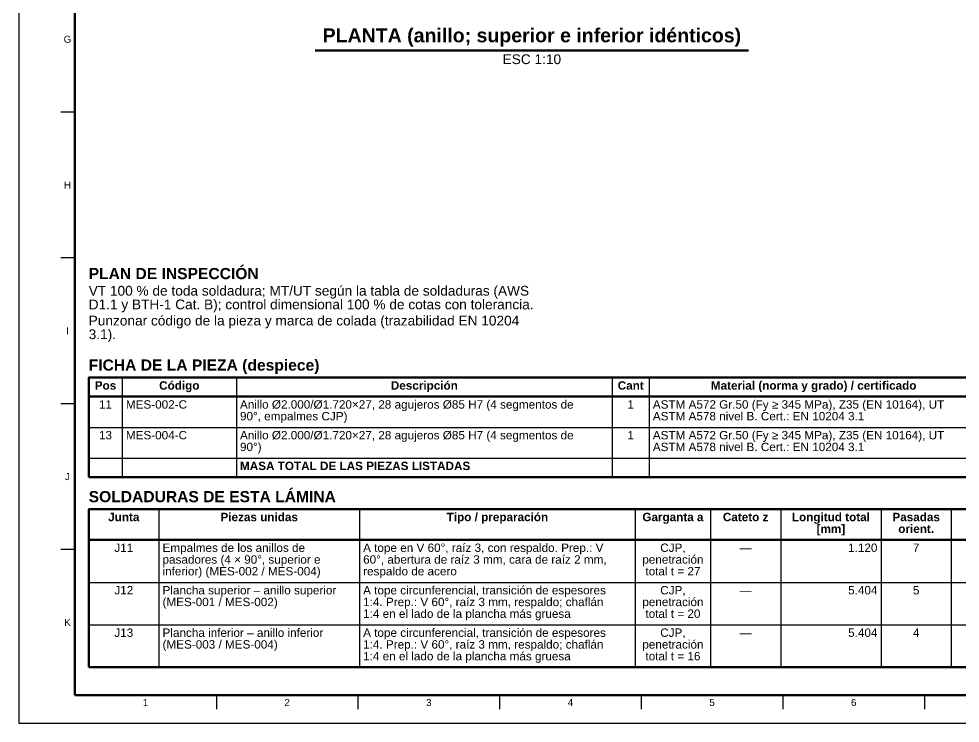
# Model space of a CAD drawing. Header units: millimetres. Extents: x 0 to 841, y 0 to 594.
# Drawn here: x 0 to 336.9, y 0 to 252.1 of the extents above; entities that cross this region are included whole.
import ezdxf
from ezdxf.enums import TextEntityAlignment as Align

# ---------------------------------------------------------------- set-up
doc = ezdxf.new("R2010")
doc.units = ezdxf.units.MM
for name, color, linetype, lineweight in [('FINA', 7, 'CONTINUOUS', 25), ('MARCO', 7, 'CONTINUOUS', 70), ('TXT', 7, 'CONTINUOUS', 25), ('VIS', 7, 'CONTINUOUS', 50)]:
    doc.layers.add(name, color=color, linetype=linetype, lineweight=lineweight)
doc.styles.add('STD', font='LiberationSans-Regular.ttf')
doc.styles.add('STDB', font='LiberationSans-Bold.ttf')

msp = doc.modelspace()

# ---------------------------------------------------------------- linework, layer by layer
at = {"layer": 'FINA'}
for p, q in [((20, 218.73), (15, 218.73)), ((20, 166.55), (15, 166.55)), ((37.01, 123.7), (37.01, 88.1)), ((77.85, 123.7), (77.85, 88.1)), ((212.38, 123.7), (212.38, 88.1)), ((225.59, 123.7), (225.59, 88.1)), ((25, 116.9), (646, 116.9)), ((20, 114.36), (15, 114.36)), ((25, 105.9), (646, 105.9)), ((25, 94.9), (646, 94.9)), ((50.13, 76.6), (50.13, 20)), ((121.92, 76.6), (121.92, 20)), ((220.63, 76.6), (220.63, 20)), ((247.55, 76.6), (247.55, 20)), ((272.68, 76.6), (272.68, 20)), ((308.58, 76.6), (308.58, 20)), ((333.71, 76.6), (333.71, 20)), ((25, 65.6), (646, 65.6)), ((20, 62.18), (15, 62.18)), ((25, 50.4), (646, 50.4)), ((25, 35.2), (646, 35.2)), ((70.69, 10), (70.69, 5)), ((121.38, 10), (121.38, 5)), ((172.06, 10), (172.06, 5)), ((222.75, 10), (222.75, 5)), ((273.44, 10), (273.44, 5)), ((324.12, 10), (324.12, 5))]:
    msp.add_line(p, q, dxfattribs=at)
msp.add_lwpolyline([(0, 0), (841, 0), (841, 594), (0, 594)], close=True, dxfattribs=at)
at = {"layer": 'MARCO'}
msp.add_lwpolyline([(20, 10), (831, 10), (831, 584), (20, 584)], close=True, dxfattribs=at)
at = {"layer": 'VIS'}
for p, q in [((106.08, 240.83), (261.13, 240.83)), ((25, 123.7), (25, 88.1)), ((25, 88.1), (646, 88.1)), ((25, 76.6), (25, 20)), ((25, 20), (646, 20))]:
    msp.add_line(p, q, dxfattribs=at)
for points in [[(25, 116.9), (646, 116.9), (646, 123.7), (25, 123.7)], [(25, 65.6), (646, 65.6), (646, 76.6), (25, 76.6)]]:
    msp.add_lwpolyline(points, close=True, dxfattribs=at)

# ---------------------------------------------------------------- texts
at = {"layer": 'TXT'}
for s, height, style, p in [('G', 2.5, 'STD', (17.4, 244.82)), ('H', 2.5, 'STD', (17.4, 192.64)), ('I', 2.5, 'STD', (17.4, 140.45)), ('Pos', 3, 'STDB', (31.01, 120.9)), ('Código', 3, 'STDB', (57.43, 120.9)), ('Descripción', 3, 'STDB', (145.12, 120.9)), ('Cant', 3, 'STDB', (218.99, 120.9)), ('Material (norma y grado) / certificado', 3, 'STDB', (284.45, 120.9)), ('11', 3, 'STD', (31.01, 114.1)), ('1', 3, 'STD', (218.99, 114.1)), ('13', 3, 'STD', (31.01, 103.1)), ('1', 3, 'STD', (218.99, 103.1)), ('J', 2.5, 'STD', (17.4, 88.27)), ('Junta', 3, 'STDB', (37.56, 73.8)), ('Piezas unidas', 3, 'STDB', (86.02, 73.8)), ('Tipo / preparación', 3, 'STDB', (171.28, 73.8)), ('Garganta a', 3, 'STDB', (234.09, 73.8)), ('Cateto z', 3, 'STDB', (260.12, 73.8)), ('Longitud total', 3, 'STDB', (290.63, 73.8)), ('Pasadas', 3, 'STDB', (321.14, 73.8)), ('[mm]', 3, 'STDB', (290.63, 69.6)), ('orient.', 3, 'STDB', (321.14, 69.6)), ('J11', 3, 'STD', (37.56, 62.8)), ('CJP,', 3, 'STD', (234.09, 62.8)), ('7', 3, 'STD', (321.14, 62.8)), ('—', 3, 'STD', (260.12, 62.8)), ('penetración', 3, 'STD', (234.09, 58.6)), ('total t = 27', 3, 'STD', (234.09, 54.4)), ('J12', 3, 'STD', (37.56, 47.6)), ('CJP,', 3, 'STD', (234.09, 47.6)), ('—', 3, 'STD', (260.12, 47.6)), ('5', 3, 'STD', (321.14, 47.6)), ('penetración', 3, 'STD', (234.09, 43.4)), ('total t = 20', 3, 'STD', (234.09, 39.2)), ('K', 2.5, 'STD', (17.4, 36.09)), ('J13', 3, 'STD', (37.56, 32.4)), ('CJP,', 3, 'STD', (234.09, 32.4)), ('4', 3, 'STD', (321.14, 32.4)), ('—', 3, 'STD', (260.12, 32.4)), ('penetración', 3, 'STD', (234.09, 28.2)), ('total t = 16', 3, 'STD', (234.09, 24)), ('1', 2.5, 'STD', (45.34, 7.4)), ('2', 2.5, 'STD', (96.03, 7.4)), ('3', 2.5, 'STD', (146.72, 7.4)), ('4', 2.5, 'STD', (197.41, 7.4)), ('5', 2.5, 'STD', (248.09, 7.4)), ('6', 2.5, 'STD', (298.78, 7.4))]:
    msp.add_text(s, height=height, dxfattribs=dict(at, style=style)).set_placement(p, align=Align.MIDDLE_CENTER)
at = {"layer": 'TXT', "style": 'STDB'}
msp.add_text('PLANTA (anillo; superior e inferior idénticos)', height=5, dxfattribs=at).set_placement((183.61, 242.23), align=Align.BOTTOM_CENTER)
at = {"layer": 'TXT', "style": 'STD'}
msp.add_text('ESC 1:10', height=3.5, dxfattribs=at).set_placement((183.61, 239.43), align=Align.TOP_CENTER)
at = {"layer": 'TXT'}
for s, height, style, p in [('PLAN DE INSPECCIÓN', 4, 'STDB', (25, 162.95)), ('VT 100 % de toda soldadura; MT/UT según la tabla de soldaduras (AWS', 3.5, 'STD', (25, 156.55)), ('D1.1 y BTH-1 Cat. B); control dimensional 100 % de cotas con tolerancia.', 3.5, 'STD', (25, 151.65)), ('Punzonar código de la pieza y marca de colada (trazabilidad EN 10204', 3.5, 'STD', (25, 145.87)), ('3.1).', 3.5, 'STD', (25, 140.97)), ('FICHA DE LA PIEZA (despiece)', 4, 'STDB', (25, 130.2)), ('SOLDADURAS DE ESTA LÁMINA', 4, 'STDB', (25, 83.1))]:
    msp.add_text(s, height=height, dxfattribs=dict(at, style=style)).set_placement(p, align=Align.TOP_LEFT)
for s, style, p in [('MES-002-C', 'STD', (38.31, 114.1)), ('Anillo Ø2.000/Ø1.720×27, 28 agujeros Ø85 H7 (4 segmentos de', 'STD', (79.15, 114.1)), ('ASTM A572 Gr.50 (Fy ≥ 345 MPa), Z35 (EN 10164), UT', 'STD', (226.89, 114.1)), ('90°, empalmes CJP)', 'STD', (79.15, 109.9)), ('ASTM A578 nivel B. Cert.: EN 10204 3.1', 'STD', (226.89, 109.9)), ('MES-004-C', 'STD', (38.31, 103.1)), ('Anillo Ø2.000/Ø1.720×27, 28 agujeros Ø85 H7 (4 segmentos de', 'STD', (79.15, 103.1)), ('ASTM A572 Gr.50 (Fy ≥ 345 MPa), Z35 (EN 10164), UT', 'STD', (226.89, 103.1)), ('90°)', 'STD', (79.15, 98.9)), ('ASTM A578 nivel B. Cert.: EN 10204 3.1', 'STD', (226.89, 98.9)), ('MASA TOTAL DE LAS PIEZAS LISTADAS', 'STDB', (79.15, 92.1)), ('Empalmes de los anillos de', 'STD', (51.43, 62.8)), ('A tope en V 60°, raíz 3, con respaldo. Prep.: V', 'STD', (123.22, 62.8)), ('pasadores (4 × 90°, superior e', 'STD', (51.43, 58.6)), ('60°, abertura de raíz 3 mm, cara de raíz 2 mm,', 'STD', (123.22, 58.6)), ('inferior) (MES-002 / MES-004)', 'STD', (51.43, 54.4)), ('respaldo de acero', 'STD', (123.22, 54.4)), ('Plancha superior – anillo superior', 'STD', (51.43, 47.6)), ('A tope circunferencial, transición de espesores', 'STD', (123.22, 47.6)), ('(MES-001 / MES-002)', 'STD', (51.43, 43.4)), ('1:4. Prep.: V 60°, raíz 3 mm, respaldo; chaflán', 'STD', (123.22, 43.4)), ('1:4 en el lado de la plancha más gruesa', 'STD', (123.22, 39.2)), ('Plancha inferior – anillo inferior', 'STD', (51.43, 32.4)), ('A tope circunferencial, transición de espesores', 'STD', (123.22, 32.4)), ('(MES-003 / MES-004)', 'STD', (51.43, 28.2)), ('1:4. Prep.: V 60°, raíz 3 mm, respaldo; chaflán', 'STD', (123.22, 28.2)), ('1:4 en el lado de la plancha más gruesa', 'STD', (123.22, 24))]:
    msp.add_text(s, height=3, dxfattribs=dict(at, style=style)).set_placement(p, align=Align.MIDDLE_LEFT)
at = {"layer": 'TXT', "style": 'STD'}
for s, p in [('1.120', (307.28, 62.8)), ('5.404', (307.28, 47.6)), ('5.404', (307.28, 32.4))]:
    msp.add_text(s, height=3, dxfattribs=at).set_placement(p, align=Align.MIDDLE_RIGHT)

doc.saveas('drawing.dxf')
